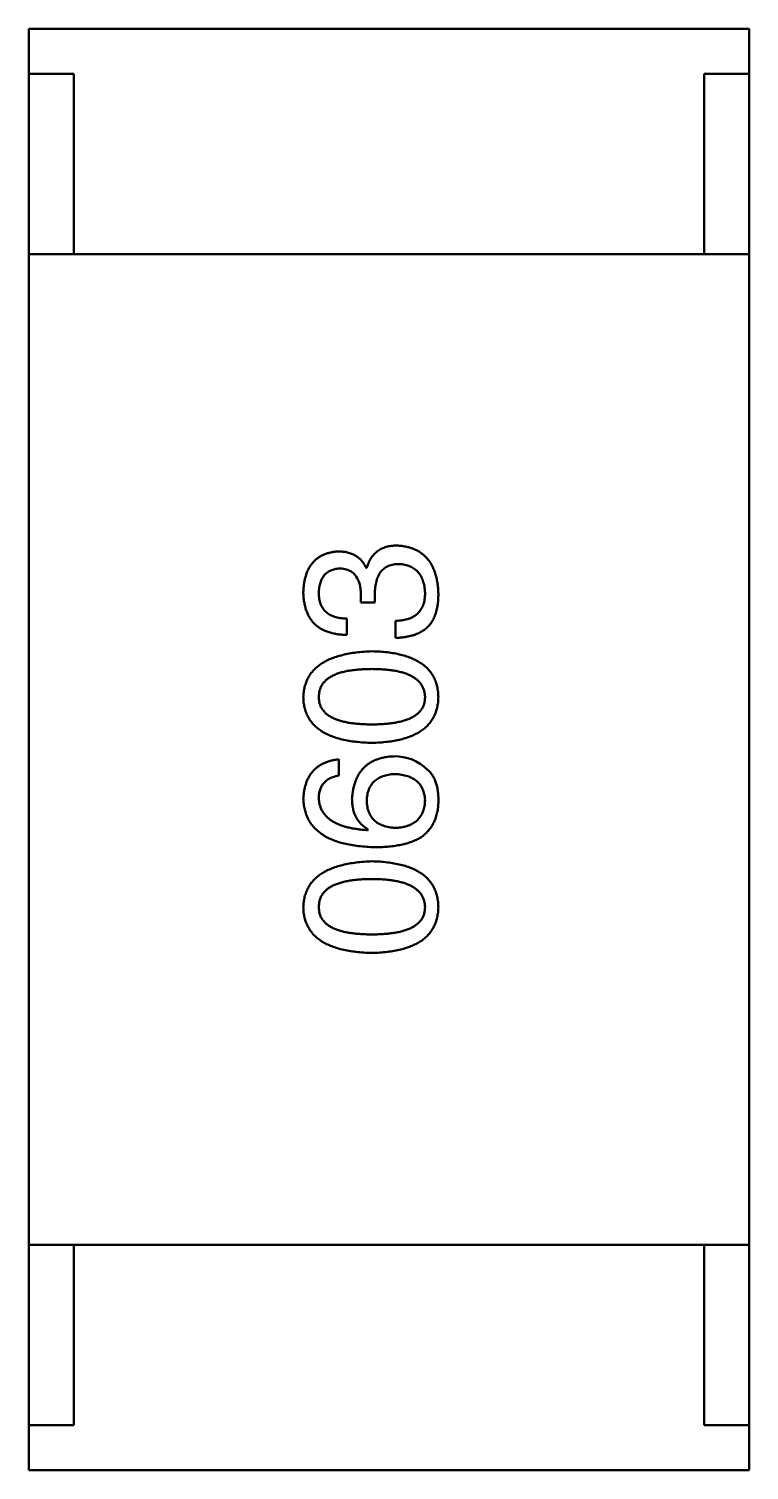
# Model space of a CAD drawing. Header units: millimetres. Extents: x 37 to 395, y 164 to 266.
# Drawn here: x 326.404 to 327.204, y 223.67 to 225.27 of the extents above; entities that cross this region are included whole.
import ezdxf

# ---------------------------------------------------------------- set-up
doc = ezdxf.new("R2010")
doc.units = ezdxf.units.MM
doc.header["$LTSCALE"] = 0.75
doc.layers.add('Visible', color=7, linetype='Continuous', lineweight=50)

msp = doc.modelspace()

# ---------------------------------------------------------------- linework, layer by layer
at = {"layer": 'Visible'}
for p, q in [((326.4042, 225.27), (327.2042, 225.27)), ((326.4042, 225.22), (326.4042, 225.27)), ((327.2042, 225.22), (327.2042, 225.27)), ((326.4542, 225.22), (326.4042, 225.22)), ((326.4042, 225.02), (326.4042, 225.22)), ((326.4542, 225.02), (326.4542, 225.22)), ((327.1542, 225.22), (327.1542, 225.02)), ((327.2042, 225.22), (327.1542, 225.22)), ((327.2042, 225.02), (327.2042, 225.22)), ((327.2042, 225.02), (326.4042, 225.02)), ((326.4042, 223.92), (326.4042, 225.02)), ((326.4542, 225.02), (327.1542, 225.02)), ((327.2042, 225.02), (327.2042, 223.92)), ((326.7795, 224.6718), (326.7787, 224.6718)), ((326.773, 224.6431), (326.773, 224.6333)), ((326.7885, 224.6333), (326.7885, 224.6423)), ((326.773, 224.6333), (326.7885, 224.6333)), ((326.7574, 224.5972), (326.7574, 224.6153)), ((326.8115, 224.6128), (326.8115, 224.594)), ((326.7484, 224.4411), (326.7484, 224.4592)), ((326.7812, 224.3813), (326.7803, 224.3805)), ((327.2042, 223.92), (326.4042, 223.92)), ((326.4042, 223.92), (326.4042, 223.72)), ((326.4542, 223.92), (327.1542, 223.92)), ((326.4542, 223.92), (326.4542, 223.72)), ((327.1542, 223.72), (327.1542, 223.92)), ((327.2042, 223.92), (327.2042, 223.72)), ((326.4042, 223.72), (326.4042, 223.67)), ((326.4542, 223.72), (326.4042, 223.72)), ((327.2042, 223.72), (327.1542, 223.72)), ((327.2042, 223.72), (327.2042, 223.67)), ((326.4042, 223.67), (327.2042, 223.67))]:
    msp.add_line(p, q, dxfattribs=at)
msp.add_arc((326.8105, 224.4106), 0.0519, 45.691, 90.7052, dxfattribs=at)
for points, knots in [([(326.7475, 224.6899), (326.7461, 224.6897), (326.7431, 224.6895), (326.7389, 224.6887), (326.735, 224.6876), (326.7313, 224.6862), (326.7279, 224.6845), (326.7248, 224.6824), (326.722, 224.6801), (326.7194, 224.6774), (326.7171, 224.6744), (326.7151, 224.6711), (326.7134, 224.6675), (326.712, 224.6635), (326.7108, 224.6593), (326.7099, 224.6547), (326.7093, 224.6499), (326.7091, 224.6465), (326.709, 224.6448)], [0, 0, 0, 0, 0.067521, 0.132139, 0.193339, 0.252064, 0.309083, 0.364848, 0.420021, 0.475612, 0.532002, 0.589602, 0.649896, 0.712634, 0.778603, 0.848416, 0.922155, 1, 1, 1, 1]), ([(326.7787, 224.6718), (326.778, 224.6733), (326.7766, 224.6761), (326.7738, 224.6798), (326.7705, 224.6829), (326.7668, 224.6855), (326.7627, 224.6874), (326.758, 224.6889), (326.7529, 224.6897), (326.7494, 224.6898), (326.7475, 224.6899)], [0, 0, 0, 0, 0.125227, 0.244792, 0.361427, 0.478215, 0.59667, 0.722058, 0.856314, 1, 1, 1, 1]), ([(326.8131, 224.6964), (326.812, 224.6964), (326.81, 224.6964), (326.8069, 224.696), (326.804, 224.6956), (326.8012, 224.6949), (326.7986, 224.6941), (326.7961, 224.693), (326.7938, 224.6917), (326.7916, 224.6903), (326.7895, 224.6887), (326.7877, 224.6868), (326.7859, 224.6848), (326.7843, 224.6826), (326.7829, 224.6802), (326.7816, 224.6776), (326.7805, 224.6748), (326.7798, 224.6728), (326.7795, 224.6718)], [0, 0, 0, 0, 0.071215, 0.138707, 0.20396, 0.266995, 0.327734, 0.387609, 0.445602, 0.503345, 0.561136, 0.618597, 0.677672, 0.738255, 0.799989, 0.863961, 0.930555, 1, 1, 1, 1]), ([(326.859, 224.6431), (326.8589, 224.6452), (326.8587, 224.6492), (326.8581, 224.655), (326.857, 224.6604), (326.8556, 224.6655), (326.8539, 224.6701), (326.8519, 224.6744), (326.8495, 224.6784), (326.8468, 224.6819), (326.8437, 224.6851), (326.8404, 224.6878), (326.8366, 224.6903), (326.8326, 224.6923), (326.8282, 224.6939), (326.8235, 224.6951), (326.8184, 224.696), (326.8149, 224.6963), (326.8131, 224.6964)], [0, 0, 0, 0, 0.078078, 0.151942, 0.221594, 0.28726, 0.350176, 0.409768, 0.467648, 0.523784, 0.578904, 0.634014, 0.689819, 0.746826, 0.805875, 0.867063, 0.931764, 1, 1, 1, 1]), ([(326.7885, 224.6423), (326.7885, 224.6437), (326.7886, 224.6463), (326.7889, 224.6501), (326.7894, 224.6537), (326.7902, 224.657), (326.7911, 224.66), (326.7923, 224.6628), (326.7937, 224.6653), (326.7952, 224.6675), (326.797, 224.6695), (326.7991, 224.6712), (326.8013, 224.6727), (326.8037, 224.6739), (326.8064, 224.6748), (326.8093, 224.6755), (326.8124, 224.6759), (326.8145, 224.6759), (326.8156, 224.6759)], [0, 0, 0, 0, 0.082495, 0.159728, 0.232496, 0.300725, 0.365163, 0.425859, 0.483728, 0.538892, 0.592921, 0.646195, 0.699968, 0.754746, 0.811387, 0.870806, 0.933482, 1, 1, 1, 1]), ([(326.8156, 224.6759), (326.8167, 224.6758), (326.8188, 224.6757), (326.8219, 224.6751), (326.8248, 224.6744), (326.8275, 224.6734), (326.83, 224.6721), (326.8323, 224.6707), (326.8344, 224.669), (326.8363, 224.6672), (326.838, 224.665), (326.8395, 224.6627), (326.8408, 224.6601), (326.8419, 224.6573), (326.8428, 224.6543), (326.8435, 224.651), (326.844, 224.6476), (326.8442, 224.6452), (326.8443, 224.644)], [0, 0, 0, 0, 0.068514, 0.133941, 0.195994, 0.255362, 0.312994, 0.369441, 0.424687, 0.480522, 0.537148, 0.594801, 0.654411, 0.716817, 0.781981, 0.850498, 0.923306, 1, 1, 1, 1]), ([(326.7262, 224.644), (326.7263, 224.645), (326.7264, 224.647), (326.7267, 224.6499), (326.7273, 224.6526), (326.7279, 224.6552), (326.7288, 224.6575), (326.7298, 224.6597), (326.731, 224.6617), (326.7323, 224.6634), (326.7338, 224.6651), (326.7356, 224.6665), (326.7374, 224.6677), (326.7395, 224.6687), (326.7417, 224.6696), (326.744, 224.6703), (326.7466, 224.6708), (326.7483, 224.6709), (326.7492, 224.671)], [0, 0, 0, 0, 0.078051, 0.151197, 0.220412, 0.286742, 0.34933, 0.409464, 0.467368, 0.52298, 0.578639, 0.633998, 0.690142, 0.746855, 0.805868, 0.867776, 0.932345, 1, 1, 1, 1]), ([(326.7492, 224.671), (326.7509, 224.6709), (326.7529, 224.6708), (326.7577, 224.6697), (326.7595, 224.6689), (326.7624, 224.6674), (326.7646, 224.666), (326.7685, 224.6614), (326.7697, 224.659), (326.7726, 224.6518), (326.7729, 224.6457), (326.773, 224.6431)], [0.000001, 0.000001, 0.000001, 0.000001, 0.000529469, 0.000529469, 0.001127239, 0.001127239, 0.001835181, 0.001835181, 0.002488358, 0.002488358, 0.00458577, 0.00458577, 0.00458577, 0.00458577]), ([(326.709, 224.6448), (326.7091, 224.6429), (326.7092, 224.6392), (326.7099, 224.6339), (326.7109, 224.6289), (326.7123, 224.6243), (326.714, 224.6201), (326.7161, 224.6162), (326.7186, 224.6126), (326.7215, 224.6095), (326.7247, 224.6066), (326.7283, 224.6042), (326.7323, 224.6022), (326.7366, 224.6004), (326.7413, 224.5991), (326.7463, 224.5981), (326.7517, 224.5974), (326.7555, 224.5973), (326.7574, 224.5972)], [0, 0, 0, 0, 0.073232, 0.142595, 0.207997, 0.270074, 0.329156, 0.386529, 0.441846, 0.496976, 0.551877, 0.607941, 0.665637, 0.725446, 0.788542, 0.855101, 0.925196, 1, 1, 1, 1]), ([(326.7574, 224.6153), (326.7561, 224.6153), (326.7537, 224.6154), (326.7502, 224.6159), (326.7468, 224.6164), (326.7438, 224.6173), (326.741, 224.6184), (326.7384, 224.6196), (326.7361, 224.6211), (326.734, 224.6228), (326.7321, 224.6247), (326.7306, 224.6268), (326.7292, 224.6292), (326.7281, 224.6317), (326.7273, 224.6345), (326.7267, 224.6375), (326.7263, 224.6406), (326.7263, 224.6428), (326.7262, 224.644)], [0, 0, 0, 0, 0.078134, 0.15164, 0.221358, 0.286689, 0.348614, 0.407697, 0.464247, 0.520153, 0.574432, 0.629291, 0.684538, 0.742032, 0.801329, 0.863637, 0.930123, 1, 1, 1, 1]), ([(326.8443, 224.644), (326.8443, 224.6427), (326.8442, 224.6403), (326.8438, 224.6369), (326.8432, 224.6337), (326.8423, 224.6307), (326.8411, 224.6279), (326.8397, 224.6253), (326.838, 224.623), (326.8361, 224.621), (326.8339, 224.6191), (326.8315, 224.6175), (326.8288, 224.6161), (326.8258, 224.615), (326.8226, 224.6141), (326.8191, 224.6134), (326.8154, 224.613), (326.8128, 224.6129), (326.8115, 224.6128)], [0, 0, 0, 0, 0.071272, 0.13882, 0.201858, 0.262757, 0.320043, 0.376709, 0.431462, 0.486034, 0.541209, 0.597703, 0.65589, 0.717768, 0.782056, 0.850407, 0.92277, 1, 1, 1, 1]), ([(326.8541, 224.6161), (326.8545, 224.6169), (326.8553, 224.6187), (326.8563, 224.6215), (326.8572, 224.6246), (326.8578, 224.6278), (326.8584, 224.6313), (326.8588, 224.6351), (326.859, 224.639), (326.859, 224.6417), (326.859, 224.6431)], [0, 0, 0, 0, 0.101955, 0.208983, 0.322698, 0.44339, 0.570851, 0.70629, 0.84885, 1, 1, 1, 1]), ([(326.8115, 224.594), (326.8128, 224.594), (326.8154, 224.5941), (326.8193, 224.5944), (326.8229, 224.595), (326.8264, 224.5956), (326.8297, 224.5964), (326.8328, 224.5974), (326.8358, 224.5986), (326.8385, 224.5999), (326.8411, 224.6013), (326.8435, 224.6029), (326.8457, 224.6047), (326.8478, 224.6067), (326.8497, 224.6088), (326.8513, 224.6111), (326.8529, 224.6135), (326.8537, 224.6152), (326.8541, 224.6161)], [0, 0, 0, 0, 0.078937, 0.154495, 0.226898, 0.296844, 0.363348, 0.427781, 0.48946, 0.549586, 0.607902, 0.664733, 0.720805, 0.776157, 0.831175, 0.886736, 0.943094, 1, 1, 1, 1]), ([(326.7853, 224.579), (326.7822, 224.5789), (326.7764, 224.5786), (326.7679, 224.5778), (326.76, 224.5766), (326.7527, 224.575), (326.7459, 224.5731), (326.7397, 224.5709), (326.734, 224.5682), (326.7289, 224.5652), (326.7244, 224.5618), (326.7204, 224.5581), (326.7171, 224.554), (326.7143, 224.5496), (326.7121, 224.5447), (326.7104, 224.5395), (326.7094, 224.534), (326.7091, 224.5302), (326.709, 224.5282)], [0, 0, 0, 0, 0.088475, 0.171606, 0.249595, 0.322626, 0.391327, 0.455765, 0.516374, 0.573675, 0.628522, 0.681161, 0.732559, 0.783563, 0.83504, 0.887639, 0.942585, 1, 1, 1, 1]), ([(326.859, 224.5282), (326.8589, 224.5302), (326.8588, 224.5341), (326.8578, 224.5397), (326.8563, 224.545), (326.8542, 224.5499), (326.8516, 224.5544), (326.8483, 224.5585), (326.8445, 224.5623), (326.8402, 224.5656), (326.8352, 224.5686), (326.8297, 224.5712), (326.8237, 224.5735), (326.8171, 224.5753), (326.8099, 224.5769), (326.8022, 224.578), (326.7939, 224.5787), (326.7882, 224.5789), (326.7853, 224.579)], [0, 0, 0, 0, 0.059134, 0.115603, 0.169236, 0.221572, 0.273254, 0.32474, 0.377319, 0.431815, 0.488555, 0.548609, 0.612242, 0.680182, 0.75251, 0.829782, 0.91231, 1, 1, 1, 1]), ([(326.7262, 224.5282), (326.7263, 224.5295), (326.7264, 224.5319), (326.7271, 224.5355), (326.7282, 224.5388), (326.7298, 224.5419), (326.732, 224.5447), (326.7345, 224.5473), (326.7376, 224.5496), (326.741, 224.5517), (326.745, 224.5535), (326.7494, 224.5551), (326.7542, 224.5564), (326.7596, 224.5575), (326.7653, 224.5583), (326.7716, 224.5589), (326.7783, 224.5593), (326.7829, 224.5593), (326.7853, 224.5594)], [0, 0, 0, 0, 0.050604, 0.098688, 0.145699, 0.191791, 0.238625, 0.286717, 0.337546, 0.391814, 0.449755, 0.512106, 0.579685, 0.652048, 0.730262, 0.814146, 0.904281, 1, 1, 1, 1]), ([(326.7853, 224.5594), (326.7876, 224.5593), (326.7922, 224.5593), (326.7988, 224.5589), (326.8049, 224.5583), (326.8106, 224.5575), (326.8159, 224.5564), (326.8207, 224.5551), (326.8251, 224.5535), (326.8291, 224.5517), (326.8325, 224.5496), (326.8356, 224.5473), (326.8382, 224.5447), (326.8403, 224.5419), (326.842, 224.5388), (326.8433, 224.5355), (326.844, 224.5319), (326.8442, 224.5295), (326.8443, 224.5282)], [0, 0, 0, 0, 0.094834, 0.184067, 0.267029, 0.344713, 0.417334, 0.484367, 0.546941, 0.604717, 0.65953, 0.710539, 0.759381, 0.806382, 0.853027, 0.900623, 0.949121, 1, 1, 1, 1]), ([(326.709, 224.5282), (326.7091, 224.5262), (326.7093, 224.5223), (326.7103, 224.5167), (326.7119, 224.5115), (326.714, 224.5065), (326.7167, 224.502), (326.7201, 224.4979), (326.724, 224.4941), (326.7285, 224.4908), (326.7336, 224.4878), (326.7393, 224.4852), (326.7455, 224.4829), (326.7524, 224.4811), (326.7598, 224.4795), (326.7677, 224.4785), (326.7763, 224.4777), (326.7822, 224.4775), (326.7853, 224.4774)], [0, 0, 0, 0, 0.057911, 0.113262, 0.165956, 0.217443, 0.268511, 0.319665, 0.372, 0.426129, 0.483365, 0.543779, 0.607756, 0.676562, 0.749704, 0.827713, 0.911177, 1, 1, 1, 1]), ([(326.7853, 224.4979), (326.7829, 224.4979), (326.7783, 224.4979), (326.7716, 224.4983), (326.7653, 224.4989), (326.7595, 224.4997), (326.7543, 224.5008), (326.7494, 224.502), (326.745, 224.5036), (326.7411, 224.5054), (326.7376, 224.5074), (326.7345, 224.5096), (326.732, 224.5121), (326.7299, 224.5149), (326.7282, 224.5179), (326.7271, 224.5211), (326.7264, 224.5246), (326.7263, 224.527), (326.7262, 224.5282)], [0, 0, 0, 0, 0.096452, 0.187278, 0.271765, 0.350519, 0.423437, 0.491321, 0.554011, 0.612224, 0.666281, 0.717003, 0.764884, 0.811423, 0.856783, 0.902993, 0.950236, 1, 1, 1, 1]), ([(326.7853, 224.4774), (326.7882, 224.4775), (326.7939, 224.4777), (326.8022, 224.4785), (326.8099, 224.4795), (326.8171, 224.4811), (326.8237, 224.4829), (326.8297, 224.4852), (326.8352, 224.4878), (326.8402, 224.4908), (326.8445, 224.4941), (326.8483, 224.4979), (326.8516, 224.502), (326.8542, 224.5066), (326.8563, 224.5115), (326.8578, 224.5167), (326.8588, 224.5223), (326.8589, 224.5262), (326.859, 224.5282)], [0, 0, 0, 0, 0.087693, 0.170223, 0.247496, 0.319826, 0.387768, 0.451403, 0.511459, 0.568358, 0.622671, 0.675251, 0.726739, 0.778422, 0.830759, 0.884394, 0.940865, 1, 1, 1, 1]), ([(326.8443, 224.5282), (326.8442, 224.527), (326.8441, 224.5246), (326.8434, 224.5211), (326.8423, 224.5179), (326.8406, 224.5149), (326.8385, 224.5121), (326.836, 224.5096), (326.8329, 224.5074), (326.8295, 224.5054), (326.8255, 224.5036), (326.8211, 224.502), (326.8162, 224.5008), (326.8109, 224.4997), (326.8052, 224.4989), (326.7989, 224.4983), (326.7923, 224.4979), (326.7876, 224.4979), (326.7853, 224.4979)], [0, 0, 0, 0, 0.049766, 0.097012, 0.143225, 0.188786, 0.235079, 0.282962, 0.333687, 0.387747, 0.445963, 0.508657, 0.576545, 0.649868, 0.72822, 0.812712, 0.903543, 1, 1, 1, 1]), ([(326.7484, 224.4592), (326.7469, 224.459), (326.744, 224.4586), (326.7397, 224.4576), (326.7358, 224.4565), (326.7321, 224.455), (326.7287, 224.4532), (326.7255, 224.4512), (326.7226, 224.4489), (326.72, 224.4463), (326.7177, 224.4434), (326.7156, 224.4403), (326.7138, 224.4369), (326.7123, 224.4332), (326.7111, 224.4292), (326.7101, 224.4249), (326.7094, 224.4204), (326.7092, 224.4173), (326.709, 224.4157)], [0, 0, 0, 0, 0.06947, 0.136096, 0.199592, 0.260665, 0.319672, 0.377156, 0.433415, 0.489984, 0.546535, 0.604276, 0.663499, 0.725182, 0.788953, 0.855683, 0.926216, 1, 1, 1, 1]), ([(326.8098, 224.4624), (326.8081, 224.4624), (326.8047, 224.4622), (326.7997, 224.4614), (326.795, 224.4604), (326.7907, 224.459), (326.7866, 224.4573), (326.7829, 224.4552), (326.7795, 224.4528), (326.7764, 224.45), (326.7736, 224.4469), (326.7711, 224.4434), (326.769, 224.4396), (326.7672, 224.4355), (326.7657, 224.4311), (326.7645, 224.4262), (326.7636, 224.4211), (326.7633, 224.4176), (326.7631, 224.4157)], [0, 0, 0, 0, 0.071527, 0.139094, 0.20346, 0.264939, 0.323904, 0.381383, 0.437591, 0.493343, 0.549401, 0.606085, 0.664838, 0.725424, 0.788712, 0.855452, 0.925772, 1, 1, 1, 1]), ([(326.7262, 224.4157), (326.7263, 224.4174), (326.7264, 224.4207), (326.7275, 224.4253), (326.7292, 224.4293), (326.7317, 224.4329), (326.7349, 224.4358), (326.7387, 224.4382), (326.7433, 224.44), (326.7466, 224.4408), (326.7484, 224.4411)], [0, 0, 0, 0, 0.136586, 0.261496, 0.378089, 0.490612, 0.605522, 0.725767, 0.8561, 1, 1, 1, 1]), ([(326.7795, 224.4133), (326.7796, 224.4144), (326.7797, 224.4166), (326.7801, 224.4198), (326.7808, 224.4228), (326.7817, 224.4255), (326.7829, 224.4281), (326.7842, 224.4305), (326.7859, 224.4327), (326.7877, 224.4346), (326.7898, 224.4364), (326.7921, 224.4379), (326.7946, 224.4392), (326.7974, 224.4404), (326.8004, 224.4413), (326.8036, 224.442), (326.807, 224.4425), (326.8094, 224.4427), (326.8107, 224.4428)], [0, 0, 0, 0, 0.069884, 0.136529, 0.199638, 0.259844, 0.317774, 0.374356, 0.430026, 0.485148, 0.5409, 0.597889, 0.657472, 0.718614, 0.783613, 0.85129, 0.923712, 1, 1, 1, 1]), ([(326.8107, 224.4428), (326.812, 224.4427), (326.8145, 224.4425), (326.8181, 224.442), (326.8215, 224.4413), (326.8247, 224.4404), (326.8277, 224.4394), (326.8304, 224.438), (326.8328, 224.4366), (326.8351, 224.4348), (326.8371, 224.4329), (326.8388, 224.4308), (326.8403, 224.4285), (326.8416, 224.426), (326.8427, 224.4233), (326.8434, 224.4204), (326.844, 224.4173), (326.8442, 224.4152), (326.8443, 224.4141)], [0, 0, 0, 0, 0.078863, 0.153308, 0.223539, 0.289857, 0.35341, 0.413572, 0.471721, 0.528235, 0.584279, 0.638781, 0.69466, 0.751251, 0.809198, 0.869697, 0.933318, 1, 1, 1, 1]), ([(326.859, 224.4108), (326.8591, 224.4129), (326.8591, 224.417), (326.8587, 224.4228), (326.8578, 224.4282), (326.8565, 224.4331), (326.8547, 224.4375), (326.8525, 224.4414), (326.8499, 224.4449), (326.8478, 224.4468), (326.8467, 224.4477)], [0, 0, 0, 0, 0.156782, 0.301945, 0.436395, 0.561474, 0.678489, 0.78853, 0.894967, 1, 1, 1, 1]), ([(326.709, 224.4157), (326.7092, 224.4136), (326.7094, 224.4095), (326.7105, 224.4035), (326.7122, 224.3979), (326.7145, 224.3926), (326.7174, 224.3878), (326.7209, 224.3834), (326.725, 224.3794), (326.7298, 224.3759), (326.735, 224.3726), (326.7409, 224.3699), (326.7474, 224.3675), (326.7545, 224.3655), (326.7622, 224.3639), (326.7704, 224.3628), (326.7793, 224.3619), (326.7854, 224.3617), (326.7885, 224.3616)], [0, 0, 0, 0, 0.058957, 0.115262, 0.16907, 0.221312, 0.273147, 0.324961, 0.377649, 0.432026, 0.488925, 0.549039, 0.612912, 0.680653, 0.753056, 0.830314, 0.912483, 1, 1, 1, 1]), ([(326.7803, 224.3805), (326.7782, 224.3806), (326.7741, 224.3809), (326.7681, 224.3817), (326.7626, 224.3827), (326.7574, 224.3838), (326.7526, 224.3852), (326.7482, 224.3869), (326.7442, 224.3887), (326.7406, 224.3908), (326.7374, 224.3932), (326.7346, 224.3957), (326.7322, 224.3985), (326.7302, 224.4015), (326.7285, 224.4047), (326.7274, 224.4082), (326.7265, 224.4119), (326.7263, 224.4144), (326.7262, 224.4157)], [0, 0, 0, 0, 0.089218, 0.173709, 0.252753, 0.326963, 0.397099, 0.462534, 0.524018, 0.582178, 0.637235, 0.689955, 0.741228, 0.791618, 0.841661, 0.892925, 0.945259, 1, 1, 1, 1]), ([(326.7631, 224.4157), (326.7632, 224.4138), (326.7633, 224.4099), (326.7641, 224.4044), (326.7655, 224.3994), (326.7675, 224.3948), (326.7701, 224.3907), (326.7732, 224.387), (326.7769, 224.3839), (326.7797, 224.3822), (326.7812, 224.3813)], [0, 0, 0, 0, 0.144617, 0.279572, 0.40596, 0.526097, 0.64389, 0.760003, 0.877724, 1, 1, 1, 1]), ([(326.8115, 224.3829), (326.8102, 224.383), (326.8078, 224.3832), (326.8042, 224.3837), (326.8009, 224.3845), (326.7978, 224.3854), (326.795, 224.3865), (326.7924, 224.3879), (326.79, 224.3895), (326.7879, 224.3913), (326.786, 224.3933), (326.7844, 224.3956), (326.7829, 224.398), (326.7818, 224.4006), (326.7808, 224.4035), (326.7801, 224.4066), (326.7797, 224.4098), (326.7796, 224.4121), (326.7795, 224.4133)], [0, 0, 0, 0, 0.076072, 0.148369, 0.216753, 0.281358, 0.342792, 0.401604, 0.458929, 0.514444, 0.569818, 0.625343, 0.681554, 0.739608, 0.800134, 0.863477, 0.929547, 1, 1, 1, 1]), ([(326.8443, 224.4141), (326.8442, 224.4129), (326.8441, 224.4106), (326.8436, 224.4072), (326.8429, 224.404), (326.842, 224.4011), (326.8408, 224.3984), (326.8393, 224.3959), (326.8377, 224.3936), (326.8357, 224.3915), (326.8335, 224.3896), (326.8311, 224.3881), (326.8284, 224.3866), (326.8255, 224.3854), (326.8223, 224.3845), (326.8189, 224.3837), (326.8153, 224.3832), (326.8128, 224.383), (326.8115, 224.3829)], [0, 0, 0, 0, 0.070403, 0.137196, 0.200053, 0.260887, 0.31876, 0.37535, 0.430743, 0.485927, 0.541678, 0.598832, 0.657726, 0.719441, 0.783504, 0.851852, 0.923533, 1, 1, 1, 1]), ([(326.8394, 224.3723), (326.8409, 224.3734), (326.8438, 224.3756), (326.8477, 224.3795), (326.851, 224.3838), (326.8538, 224.3884), (326.856, 224.3935), (326.8576, 224.3989), (326.8587, 224.4047), (326.8589, 224.4087), (326.859, 224.4108)], [0, 0, 0, 0, 0.125033, 0.246266, 0.36603, 0.485265, 0.606781, 0.732144, 0.862551, 1, 1, 1, 1]), ([(326.7885, 224.3616), (326.7912, 224.3616), (326.7964, 224.3617), (326.8039, 224.3622), (326.8109, 224.363), (326.8175, 224.3642), (326.8237, 224.3657), (326.8294, 224.3675), (326.8346, 224.3697), (326.8378, 224.3714), (326.8394, 224.3723)], [0, 0, 0, 0, 0.151498, 0.29521, 0.430242, 0.557137, 0.677306, 0.790845, 0.898111, 1, 1, 1, 1]), ([(326.7853, 224.3459), (326.7822, 224.3457), (326.7764, 224.3455), (326.7679, 224.3446), (326.76, 224.3434), (326.7527, 224.3419), (326.7459, 224.34), (326.7397, 224.3377), (326.734, 224.3351), (326.7289, 224.3321), (326.7244, 224.3287), (326.7204, 224.325), (326.7171, 224.3209), (326.7143, 224.3164), (326.7121, 224.3116), (326.7104, 224.3064), (326.7094, 224.3008), (326.7091, 224.297), (326.709, 224.2951)], [0, 0, 0, 0, 0.088475, 0.171606, 0.249595, 0.322626, 0.391327, 0.455765, 0.516374, 0.573675, 0.628522, 0.681161, 0.732559, 0.783563, 0.83504, 0.887639, 0.942585, 1, 1, 1, 1]), ([(326.859, 224.2951), (326.8589, 224.297), (326.8588, 224.3009), (326.8578, 224.3066), (326.8563, 224.3118), (326.8542, 224.3167), (326.8516, 224.3212), (326.8483, 224.3254), (326.8445, 224.3291), (326.8402, 224.3325), (326.8352, 224.3355), (326.8297, 224.3381), (326.8237, 224.3403), (326.8171, 224.3422), (326.8099, 224.3437), (326.8022, 224.3448), (326.7939, 224.3456), (326.7882, 224.3458), (326.7853, 224.3459)], [0, 0, 0, 0, 0.059134, 0.115603, 0.169236, 0.221572, 0.273254, 0.32474, 0.377319, 0.431815, 0.488555, 0.548609, 0.612242, 0.680182, 0.75251, 0.829782, 0.91231, 1, 1, 1, 1]), ([(326.7262, 224.2951), (326.7263, 224.2963), (326.7264, 224.2988), (326.7271, 224.3023), (326.7282, 224.3057), (326.7298, 224.3088), (326.732, 224.3115), (326.7345, 224.3141), (326.7376, 224.3164), (326.741, 224.3185), (326.745, 224.3203), (326.7494, 224.3219), (326.7542, 224.3232), (326.7596, 224.3243), (326.7653, 224.3252), (326.7716, 224.3258), (326.7783, 224.3261), (326.7829, 224.3262), (326.7853, 224.3262)], [0, 0, 0, 0, 0.050604, 0.098688, 0.145699, 0.191791, 0.238625, 0.286717, 0.337546, 0.391814, 0.449755, 0.512106, 0.579685, 0.652048, 0.730262, 0.814146, 0.904281, 1, 1, 1, 1]), ([(326.7853, 224.3262), (326.7876, 224.3262), (326.7922, 224.3261), (326.7988, 224.3258), (326.8049, 224.3252), (326.8106, 224.3243), (326.8159, 224.3233), (326.8207, 224.3219), (326.8251, 224.3204), (326.8291, 224.3185), (326.8325, 224.3164), (326.8356, 224.3141), (326.8382, 224.3116), (326.8403, 224.3087), (326.842, 224.3057), (326.8433, 224.3023), (326.844, 224.2988), (326.8442, 224.2963), (326.8443, 224.2951)], [0, 0, 0, 0, 0.094834, 0.184067, 0.267029, 0.344713, 0.417334, 0.484367, 0.546941, 0.604717, 0.65953, 0.710539, 0.759381, 0.806382, 0.853027, 0.900623, 0.949121, 1, 1, 1, 1]), ([(326.709, 224.2951), (326.7091, 224.2931), (326.7093, 224.2892), (326.7103, 224.2835), (326.7119, 224.2783), (326.714, 224.2734), (326.7167, 224.2689), (326.7201, 224.2647), (326.724, 224.261), (326.7285, 224.2576), (326.7336, 224.2546), (326.7393, 224.252), (326.7455, 224.2498), (326.7524, 224.2479), (326.7598, 224.2464), (326.7677, 224.2453), (326.7763, 224.2445), (326.7822, 224.2443), (326.7853, 224.2442)], [0, 0, 0, 0, 0.057911, 0.113262, 0.165956, 0.217443, 0.268511, 0.319665, 0.372, 0.426129, 0.483365, 0.543779, 0.607756, 0.676562, 0.749704, 0.827713, 0.911177, 1, 1, 1, 1]), ([(326.7853, 224.2647), (326.7829, 224.2647), (326.7783, 224.2648), (326.7716, 224.2652), (326.7653, 224.2657), (326.7595, 224.2665), (326.7543, 224.2676), (326.7494, 224.2689), (326.745, 224.2704), (326.7411, 224.2722), (326.7376, 224.2742), (326.7345, 224.2765), (326.732, 224.279), (326.7299, 224.2817), (326.7282, 224.2847), (326.7271, 224.2879), (326.7264, 224.2914), (326.7263, 224.2938), (326.7262, 224.2951)], [0, 0, 0, 0, 0.096452, 0.187278, 0.271765, 0.350519, 0.423437, 0.491321, 0.554011, 0.612224, 0.666281, 0.717003, 0.764884, 0.811423, 0.856783, 0.902993, 0.950236, 1, 1, 1, 1]), ([(326.7853, 224.2442), (326.7882, 224.2443), (326.7939, 224.2445), (326.8022, 224.2453), (326.8099, 224.2464), (326.8171, 224.2479), (326.8237, 224.2498), (326.8297, 224.252), (326.8352, 224.2546), (326.8402, 224.2576), (326.8445, 224.261), (326.8483, 224.2647), (326.8516, 224.2689), (326.8542, 224.2734), (326.8563, 224.2783), (326.8578, 224.2836), (326.8588, 224.2892), (326.8589, 224.2931), (326.859, 224.2951)], [0, 0, 0, 0, 0.087693, 0.170223, 0.247496, 0.319826, 0.387768, 0.451403, 0.511459, 0.568358, 0.622671, 0.675251, 0.726739, 0.778422, 0.830759, 0.884394, 0.940865, 1, 1, 1, 1]), ([(326.8443, 224.2951), (326.8442, 224.2938), (326.8441, 224.2914), (326.8434, 224.288), (326.8423, 224.2847), (326.8406, 224.2817), (326.8385, 224.279), (326.836, 224.2765), (326.8329, 224.2742), (326.8295, 224.2722), (326.8255, 224.2704), (326.8211, 224.2689), (326.8162, 224.2676), (326.8109, 224.2665), (326.8052, 224.2657), (326.7989, 224.2652), (326.7923, 224.2648), (326.7876, 224.2647), (326.7853, 224.2647)], [0, 0, 0, 0, 0.049766, 0.097012, 0.143225, 0.188786, 0.235079, 0.282962, 0.333687, 0.387747, 0.445963, 0.508657, 0.576545, 0.649868, 0.72822, 0.812712, 0.903543, 1, 1, 1, 1])]:
    msp.add_open_spline(points, degree=3, knots=knots, dxfattribs=at)

doc.saveas('drawing.dxf')
